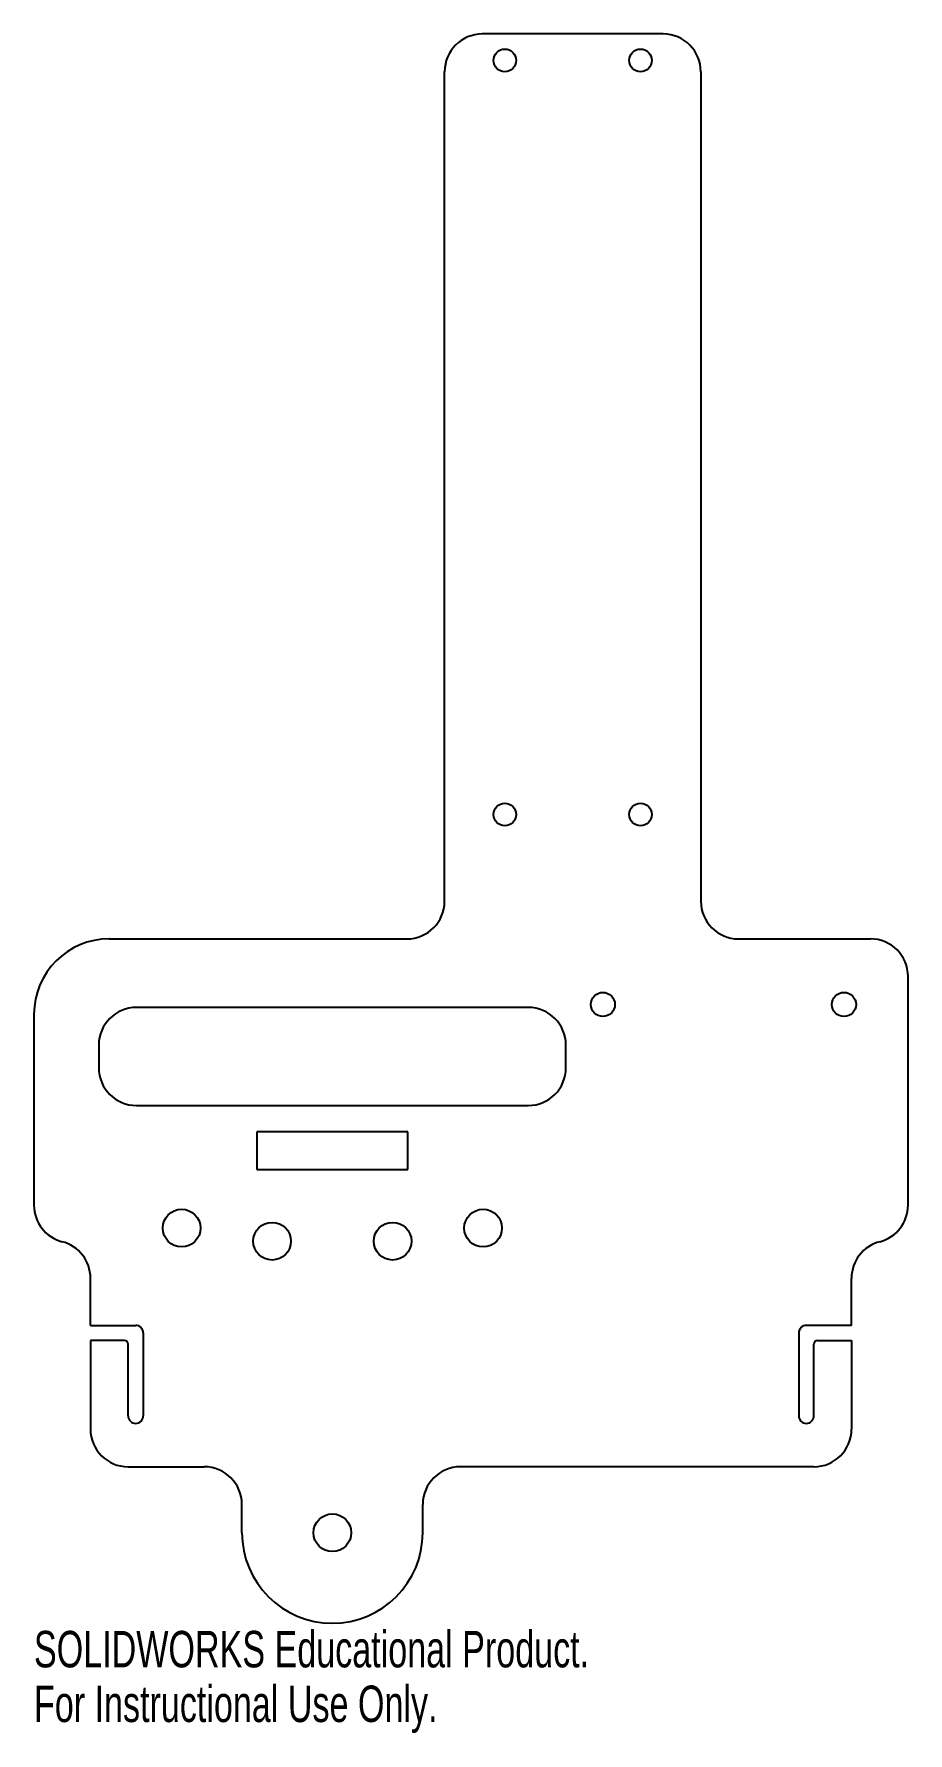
# Model space of a CAD drawing. Header units: millimetres. Extents: x -52 to 64, y -55 to 170.
import ezdxf

# ---------------------------------------------------------------- set-up
doc = ezdxf.new("R2010")
doc.units = ezdxf.units.MM
doc.styles.add('SLDTEXTSTYLE0', font='TXT', dxfattribs={"width": 0.7})

msp = doc.modelspace()

# ---------------------------------------------------------------- linework, layer by layer
at = {"color": 7, "linetype": 'Continuous', "lineweight": 25}
for p, q in [((31.5, 170), (7.5, 170)), ((2.5, 55), (2.5, 165)), ((36.5, 165), (36.5, 55)), ((-42, 50), (-2.5, 50)), ((41.5, 50), (59, 50)), ((64, 14.68), (64, 45)), ((13.6, 40.91), (-38.4, 40.91)), ((-52, 40), (-52, 14.68)), ((-43.4, 35.91), (-43.4, 32.91)), ((18.6, 32.91), (18.6, 35.91)), ((-38.4, 27.91), (13.6, 27.91)), ((-2.4, 24.41), (-22.4, 24.41)), ((-22.4, 24.41), (-22.4, 19.41)), ((-2.4, 19.41), (-2.4, 24.41)), ((-22.4, 19.41), (-2.4, 19.41)), ((-44.5, -1.25), (-44.5, 5)), ((56.5, -1.25), (56.5, 5)), ((-44.5, -1.25), (-38.5, -1.25)), ((-37.5, -2.25), (-37.5, -13.25)), ((49.5, -2.25), (49.5, -13.25)), ((56.5, -1.25), (50.5, -1.25)), ((-44.5, -3.25), (-44.5, -15)), ((-40, -3.25), (-44.5, -3.25)), ((-39.5, -13.25), (-39.5, -3.75)), ((51.5, -13.25), (51.5, -3.75)), ((52, -3.25), (56.5, -3.25)), ((56.5, -3.25), (56.5, -15)), ((-39.5, -20), (-29.4, -20)), ((51.5, -20), (4.6, -20)), ((-24.4, -28.75), (-24.4, -25)), ((-0.4, -28.75), (-0.4, -25))]:
    msp.add_line(p, q, dxfattribs=at)
for centre, radius in [((10.5, 166.5), 1.5), ((28.5, 166.5), 1.5), ((10.5, 66.5), 1.5), ((28.5, 66.5), 1.5), ((23.5, 41.3), 1.6), ((55.5, 41.3), 1.6), ((-32.4, 11.65), 2.5), ((7.6, 11.65), 2.5), ((-20.4, 9.91), 2.5), ((-4.4, 9.91), 2.5), ((-12.4, -28.75), 2.5)]:
    msp.add_circle(centre, radius, dxfattribs=at)
for centre, radius, start, end in [((7.5, 165), 5, 90, 180), ((31.5, 165), 5, 0, 90), ((-2.5, 55), 5, 270, 0), ((41.5, 55), 5, 180, 270), ((-42, 40), 10, 90, 180), ((59, 45), 5, 0, 90), ((-38.4, 35.91), 5, 90, 180), ((13.6, 35.91), 5, 0, 90), ((-38.4, 32.91), 5, 180, 270), ((13.6, 32.91), 5, 270, 0), ((-47, 14.68), 5, 180, 255.5225), ((59, 14.68), 5, 284.4775, 0), ((-49.5, 5), 5, 0, 75.5225), ((61.5, 5), 5, 104.4775, 180), ((-38.5, -2.25), 1, 0, 90), ((50.5, -2.25), 1, 90, 180), ((-40, -3.75), 0.5, 0, 90), ((52, -3.75), 0.5, 90, 180), ((-38.5, -13.25), 1, 180, 0), ((50.5, -13.25), 1, 180, 0), ((-39.5, -15), 5, 180, 270), ((51.5, -15), 5, 270, 0), ((-29.4, -25), 5, 0, 90), ((4.6, -25), 5, 90, 180), ((-12.4, -28.75), 12, 180, 0)]:
    msp.add_arc(centre, radius, start, end, dxfattribs=at)

# ---------------------------------------------------------------- texts
at = {"color": 7, "linetype": 'Continuous', "char_height": 4.8336, "attachment_point": 1, "style": 'SLDTEXTSTYLE0'}
for s, insert in [('SOLIDWORKS Educational Product.', (-52, -41.77)), ('For Instructional Use Only.', (-52, -49.02))]:
    msp.add_mtext(s, dxfattribs=dict(at, insert=insert))

doc.saveas('drawing.dxf')
